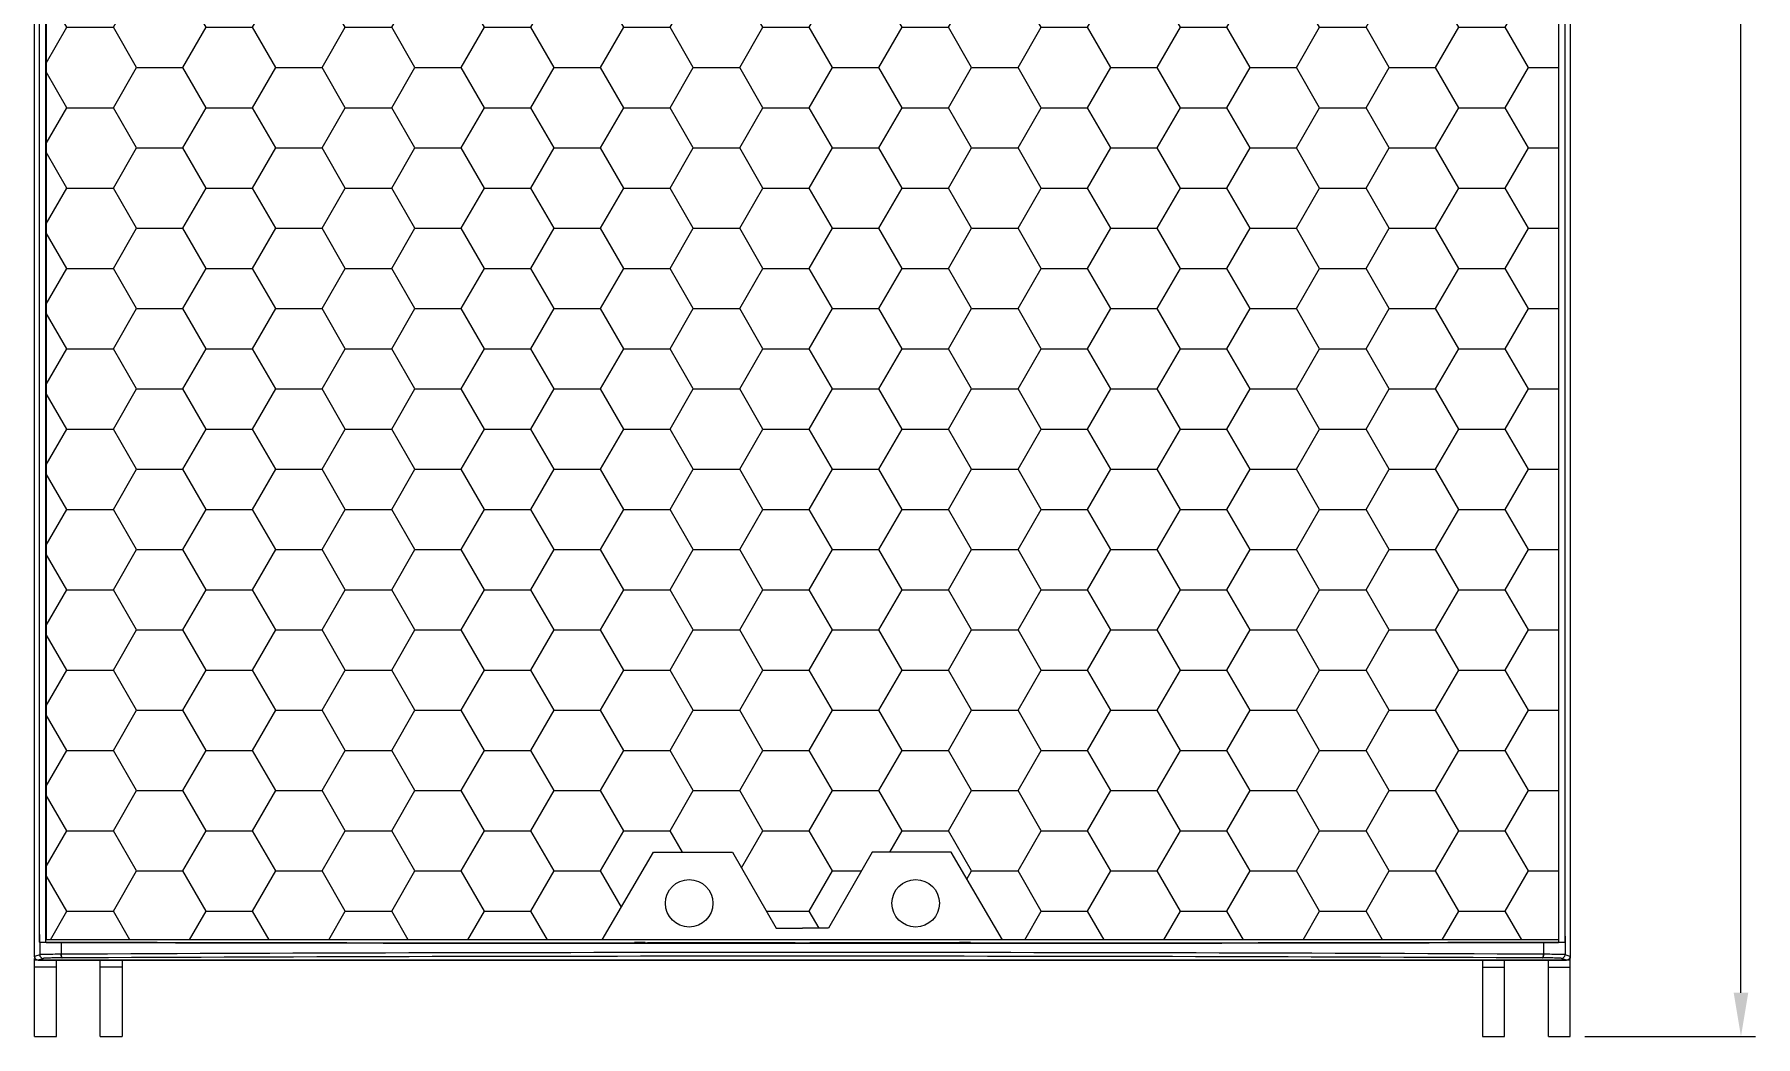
# Model space of a CAD drawing. Header units: millimetres. Extents: x 0 to 1188, y 0 to 840.
# Drawn here: x 255.8 to 491.4, y 446 to 583.2 of the extents above; entities that cross this region are included whole.
import ezdxf

# ---------------------------------------------------------------- set-up
doc = ezdxf.new("R2010")
doc.units = ezdxf.units.MM
doc.layers.get('0').update_dxf_attribs({"lineweight": 13})
doc.layers.add('标注', color=251, linetype='Continuous', lineweight=9)
doc.styles.get("Standard").update_dxf_attribs({"font": 'arial.ttf'})
doc.dimstyles.new('STANDARD 4', dxfattribs={"dimscale": 4, "dimtxt": 2.5, "dimasz": 1.5, "dimexe": 0.5, "dimexo": 0.5, "dimgap": 0.5, "dimtad": 1, "dimtoh": 1, "dimdec": 1, "dimzin": 12, "dimdsep": 46, "dimtxsty": 'Standard', "dimcen": 0, "dimclrd": 256, "dimclre": 256, "dimclrt": 256, "dimadec": 0, "dimazin": 0, "dimtp": 0.01, "dimtm": 0.01, "dimtfac": 1, "dimtdec": 1, "dimtofl": 0, "dimtmove": 0, "dimatfit": 3, "dimfxl": 1, "dimtolj": 1, "dimtzin": 4, "dimlwd": -1, "dimlwe": -1, "dimarcsym": 0})

# ---------------------------------------------------------------- blocks, each defined once
blk = doc.blocks.new('*D10')
at = {"layer": 'Defpoints', "color": 0, "transparency": 16777216}
for p in [(462.4, 762.99), (489.36, 762.99), (466, 445.99)]:
    blk.add_point(p, dxfattribs=at)
at = {"layer": '标注', "transparency": 16777216}
for p, q in [((464.4, 762.99), (491.36, 762.99)), ((489.36, 451.99), (489.36, 756.99)), ((468, 445.99), (491.36, 445.99))]:
    blk.add_line(p, q, dxfattribs=at)
for points in [[(488.36, 756.99), (490.36, 756.99), (489.36, 762.99)], [(488.36, 451.99), (490.36, 451.99), (489.36, 445.99)]]:
    blk.add_solid(points, dxfattribs=at)
at = {"layer": '标注', "transparency": 16777216, "insert": (482.25, 604.49), "char_height": 10, "attachment_point": 5, "rotation": 90}
blk.add_mtext('\\A1;317', dxfattribs=at)

msp = doc.modelspace()

# ---------------------------------------------------------------- hatches: boundary and pattern name
at = {"layer": '标注'}
h = msp.add_hatch(dxfattribs=at)
h.set_pattern_fill('HONEY', color=256, scale=2)
h.set_pattern_definition([(0, (746.0086, -81.2757), (9.525, 5.49926), [6.35, -12.7]), (120, (746.0086, -81.2757), (-9.525, 5.49926), [6.35, -12.7]), (60, (746.0086, -81.2757), (2e-08, 10.998523), [-12.7, 6.35])])
edge = h.paths.add_edge_path()
edge.add_spline(control_points=[(464.37, 589.4), (452.45, 604.1), (423.67, 631.72), (349.11, 640.45), (299.17, 693.73), (279.59, 735.33), (273.56, 749.74)], knot_values=[29.485286, 29.485286, 29.485286, 29.485286, 84.993062, 150.670041, 241.548536, 288.497234, 288.497234, 288.497234, 288.497234], degree=3, periodic=0)
edge.add_line((273.56, 749.74), (257.42, 749.74))
edge.add_line((257.42, 749.74), (257.42, 459.24))
edge.add_line((257.42, 459.24), (333.51, 459.24))
edge.add_line((333.51, 459.24), (340.54, 471.24))
edge.add_line((340.54, 471.24), (351.32, 471.24))
edge.add_line((351.32, 471.24), (357.32, 460.85))
edge.add_line((357.32, 460.85), (364.47, 460.85))
edge.add_line((364.47, 460.85), (370.47, 471.24))
edge.add_line((370.47, 471.24), (381.26, 471.24))
edge.add_line((381.26, 471.24), (388.29, 459.24))
edge.add_line((388.29, 459.24), (464.37, 459.24))
edge.add_line((464.37, 459.24), (464.37, 589.4))

# ---------------------------------------------------------------- linework, layer by layer
for p, q in [((255.79, 456.96), (255.79, 752.02)), ((255.79, 456.96), (255.79, 752.02)), ((466, 752.02), (466, 456.96)), ((466, 752.02), (466, 456.96)), ((256.5, 459.96), (256.5, 749.22)), ((256.5, 459.96), (256.5, 749.22)), ((257.35, 458.9), (257.35, 750.1)), ((257.35, 458.9), (257.35, 750.08)), ((464.44, 458.9), (464.44, 750.1)), ((464.44, 458.9), (464.44, 750.08)), ((465.29, 459.76), (465.29, 749.02)), ((465.29, 459.76), (465.29, 749.02)), ((256.5, 459.76), (256.5, 459.96)), ((256.5, 458.91), (256.5, 459.76)), ((465.29, 459.76), (465.29, 459.96)), ((465.29, 458.88), (465.29, 459.76)), ((256.51, 457.2), (255.79, 456.96)), ((256.51, 457.2), (255.79, 456.96)), ((256.51, 458.91), (256.5, 458.91)), ((256.51, 458.91), (256.51, 457.2)), ((256.51, 458.88), (256.51, 457.2)), ((259.46, 458.87), (259.46, 457.26)), ((259.46, 458.87), (259.46, 457.26)), ((339.4, 458.87), (337.9, 458.87)), ((339.4, 458.87), (339.7, 458.83)), ((359.9, 458.81), (342.71, 458.81)), ((379.08, 458.81), (361.9, 458.81)), ((382.4, 458.87), (382.1, 458.83)), ((383.9, 458.87), (382.4, 458.87)), ((462.33, 458.87), (462.33, 457.26)), ((462.33, 458.87), (462.33, 457.26)), ((465.29, 458.91), (465.28, 458.91)), ((465.28, 458.91), (465.28, 457.2)), ((465.28, 458.88), (465.28, 457.2)), ((466, 456.96), (465.28, 457.2)), ((466, 456.96), (465.28, 457.2)), ((255.8, 445.99), (255.8, 456.66)), ((258.8, 455.49), (255.8, 455.49)), ((255.9, 456.66), (255.9, 456.49)), ((256.13, 456.49), (255.9, 456.49)), ((255.9, 456.49), (256.13, 456.49)), ((257.01, 456.7), (256.29, 456.46)), ((257.01, 456.7), (256.29, 456.46)), ((465.5, 456.46), (256.29, 456.46)), ((256.29, 456.46), (465.5, 456.46)), ((258.8, 445.99), (258.8, 456.46)), ((264.8, 445.99), (264.8, 456.46)), ((267.8, 455.49), (264.8, 455.49)), ((267.8, 456.46), (267.8, 445.99)), ((454, 456.46), (454, 445.99)), ((454, 455.49), (457, 455.49)), ((457, 445.99), (457, 456.46)), ((463, 445.99), (463, 456.46)), ((463, 455.49), (466, 455.49)), ((465.5, 456.46), (464.78, 456.7)), ((465.5, 456.46), (464.78, 456.7)), ((465.9, 456.49), (465.66, 456.49)), ((465.67, 456.49), (465.9, 456.49)), ((465.9, 456.49), (465.9, 456.66)), ((466, 445.99), (466, 456.66)), ((255.8, 445.99), (258.8, 445.99)), ((264.8, 445.99), (267.8, 445.99)), ((454, 445.99), (457, 445.99)), ((463, 445.99), (466, 445.99))]:
    msp.add_line(p, q)
for centre, radius, start, end in [((-169.92, 459.44), 426.43, 359.9252, 0.0705), ((759.52, 459.33), 294.23, 179.9168, 180.0832), ((257.01, 457.2), 0.5, 180.0105, 269.9196), ((257.01, 457.2), 0.5, 180.0105, 269.9197), ((360.9, -21441.97), 21899.47, 89.734619, 90.265381), ((360.9, -21441.97), 21899.47, 89.734619, 90.265381), ((464.78, 457.2), 0.5, 270.0804, 359.9895), ((464.78, 457.2), 0.5, 270.0804, 359.9895), ((360.9, -21386.14), 21843.13, 89.734277, 90.265723), ((360.9, -21386.14), 21843.13, 89.734277, 90.265723)]:
    msp.add_arc(centre, radius, start, end)
for centre, major_axis, ratio, start_param, end_param in [((257, 458.91), (0.5, 0), 0.008727, -3.089233, -0.785398), ((260.51, 458.91), (4, 0), 0.008727, -3.089233, -1.834946), ((360.9, 462.15), (388.5, 0), 0.008727, -1.834946, -1.306646), ((461.29, 458.91), (4, 0), 0.008727, -1.306646, -0.05236), ((464.79, 458.91), (0.5, 0), 0.008727, -2.356194, -0.05236), ((256.29, 456.96), (0.475, 0.158), 0.998478, 2.820542, 4.390425), ((465.5, 456.96), (0.475, -0.158), 0.998478, -1.248833, 0.32105)]:
    msp.add_ellipse(centre, major_axis=major_axis, ratio=ratio, start_param=start_param, end_param=end_param)
at = {"extrusion": (0, 0, -1)}
for centre, major_axis, ratio, start_param, end_param in [((360.9, 462.15), (388.5, 0), 0.008727, 1.298735, 1.842858), ((256.29, 456.96), (0.475, 0.158), 0.998478, 1.89276, 3.462643), ((465.5, 456.96), (0.475, -0.158), 0.998478, -0.32105, 1.248833)]:
    msp.add_ellipse(centre, major_axis=major_axis, ratio=ratio, start_param=start_param, end_param=end_param, dxfattribs=at)
for points, knots in [([(259.46, 457.26), (259.08, 457.26), (258.54, 457.25), (257.85, 457.24), (257.42, 457.24), (257.07, 457.23), (256.8, 457.22), (256.63, 457.21), (256.54, 457.21), (256.51, 457.2)], [0, 0, 0, 0, 0.386686, 0.554902, 0.700705, 0.820693, 0.911894, 0.972131, 1, 1, 1, 1]), ([(259.46, 457.26), (259.08, 457.26), (258.54, 457.25), (257.85, 457.24), (257.42, 457.24), (257.07, 457.23), (256.8, 457.22), (256.63, 457.21), (256.54, 457.21), (256.51, 457.2)], [0, 0, 0, 0, 0.386624, 0.554829, 0.700648, 0.820653, 0.911872, 0.972123, 1, 1, 1, 1]), ([(259.59, 456.76), (259.57, 456.76), (259.53, 456.81), (259.48, 456.98), (259.46, 457.14), (259.46, 457.26)], [0, 0, 0, 0, 0.119791, 0.338566, 1, 1, 1, 1]), ([(259.46, 457.26), (259.46, 457.14), (259.48, 456.98), (259.53, 456.81), (259.57, 456.76), (259.59, 456.76)], [0, 0, 0, 0, 0.661433, 0.880209, 1, 1, 1, 1]), ([(342.71, 458.81), (342.34, 458.81), (341.66, 458.81), (340.85, 458.81), (340.31, 458.82), (340.02, 458.82), (339.82, 458.83), (339.73, 458.83), (339.7, 458.83)], [0, 0, 0, 0, 0.366688, 0.682678, 0.807531, 0.904146, 0.96908, 1, 1, 1, 1]), ([(382.1, 458.83), (382.07, 458.83), (381.97, 458.83), (381.78, 458.82), (381.49, 458.82), (380.95, 458.81), (380.14, 458.81), (379.45, 458.81), (379.08, 458.81)], [0, 0, 0, 0, 0.03092, 0.095854, 0.192469, 0.317322, 0.633312, 1, 1, 1, 1]), ([(462.2, 456.76), (462.22, 456.76), (462.27, 456.81), (462.31, 456.98), (462.33, 457.14), (462.33, 457.26)], [0, 0, 0, 0, 0.119792, 0.338568, 1, 1, 1, 1]), ([(462.33, 457.26), (462.33, 457.14), (462.31, 456.98), (462.27, 456.81), (462.22, 456.76), (462.2, 456.76)], [0, 0, 0, 0, 0.661432, 0.880208, 1, 1, 1, 1]), ([(465.28, 457.2), (465.27, 457.2), (465.24, 457.21), (465.16, 457.22), (464.99, 457.22), (464.72, 457.23), (464.37, 457.24), (463.94, 457.24), (463.25, 457.25), (462.71, 457.26), (462.33, 457.26)], [0, 0, 0, 0, 0.00987, 0.027952, 0.088295, 0.179666, 0.299765, 0.445636, 0.613719, 1, 1, 1, 1]), ([(465.28, 457.2), (465.25, 457.21), (465.17, 457.21), (464.99, 457.22), (464.72, 457.23), (464.37, 457.24), (463.94, 457.24), (463.26, 457.25), (462.71, 457.26), (462.33, 457.26)], [0, 0, 0, 0, 0.027921, 0.088251, 0.179605, 0.299697, 0.445562, 0.61366, 1, 1, 1, 1]), ([(259.59, 456.76), (259.26, 456.76), (258.78, 456.75), (258.18, 456.75), (257.81, 456.74), (257.5, 456.73), (257.27, 456.72), (257.11, 456.71), (257.04, 456.71), (257.01, 456.7)], [0, 0, 0, 0, 0.386649, 0.55485, 0.700641, 0.820622, 0.911825, 0.972077, 1, 1, 1, 1]), ([(259.59, 456.76), (259.26, 456.76), (258.78, 456.75), (258.18, 456.75), (257.81, 456.74), (257.5, 456.73), (257.27, 456.72), (257.11, 456.71), (257.04, 456.71), (257.01, 456.7)], [0, 0, 0, 0, 0.386587, 0.554776, 0.700583, 0.820582, 0.911803, 0.972069, 1, 1, 1, 1]), ([(464.78, 456.7), (464.76, 456.71), (464.68, 456.71), (464.53, 456.72), (464.29, 456.73), (463.99, 456.74), (463.61, 456.75), (463.01, 456.75), (462.53, 456.76), (462.2, 456.76)], [0, 0, 0, 0, 0.027992, 0.088347, 0.179721, 0.299817, 0.445678, 0.613749, 1, 1, 1, 1]), ([(464.78, 456.7), (464.76, 456.71), (464.68, 456.71), (464.53, 456.72), (464.29, 456.73), (463.99, 456.74), (463.61, 456.75), (463.01, 456.75), (462.53, 456.76), (462.2, 456.76)], [0, 0, 0, 0, 0.027978, 0.088319, 0.179675, 0.299762, 0.445615, 0.613697, 1, 1, 1, 1])]:
    msp.add_open_spline(points, degree=3, knots=knots)
at = {"layer": '标注'}
for p, q in [((257.42, 749.74), (257.42, 459.24)), ((464.37, 749.74), (464.37, 459.24)), ((333.51, 459.24), (340.54, 471.24)), ((340.54, 471.24), (351.32, 471.24)), ((351.32, 471.24), (357.32, 460.85)), ((370.47, 471.24), (364.47, 460.85)), ((381.26, 471.24), (370.47, 471.24)), ((388.29, 459.24), (381.26, 471.24)), ((357.32, 460.85), (360.9, 460.85)), ((364.47, 460.85), (360.9, 460.85)), ((464.37, 459.24), (257.42, 459.24))]:
    msp.add_line(p, q, dxfattribs=at)
for centre in [(345.4, 464.24), (376.4, 464.24)]:
    msp.add_circle(centre, 3.25, dxfattribs=at)

# ---------------------------------------------------------------- dimensions: what is measured, and where the dimension line sits
dim = msp.add_linear_dim(base=(489.36, 762.99), p1=(466, 445.99), p2=(462.4, 762.99), angle=90, dimstyle='STANDARD 4', override={"dimdec": 0}, dxfattribs=at)
dim.commit()
dim.dimension.update_dxf_attribs({"geometry": '*D10', "text_midpoint": (489.36, 604.49), "dimtype": 160})

doc.saveas('drawing.dxf')
